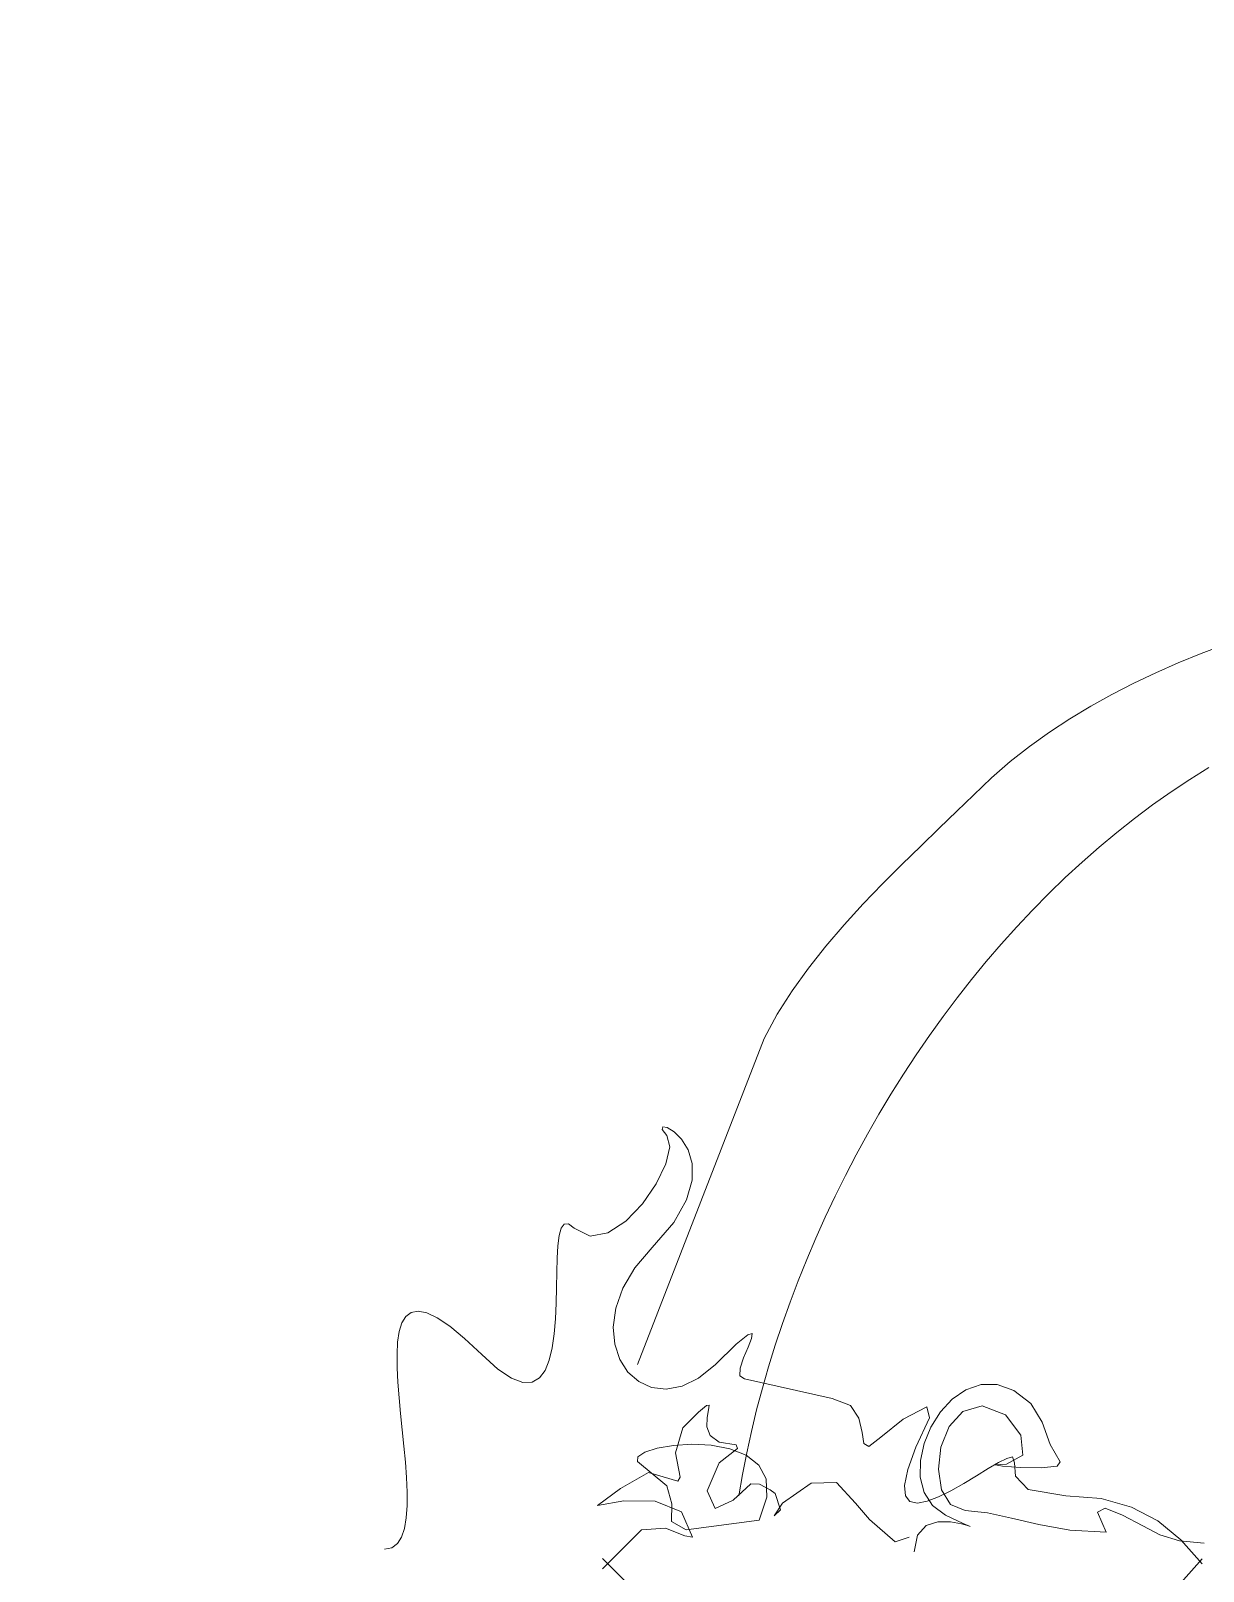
# Model space of a CAD drawing. Header units: centimetres. Extents: x -377343 to 693706, y 194584 to 813780.
# Drawn here: x 156833.7 to 156888, y 498064.2 to 498135.5 of the extents above; entities that cross this region are included whole.
import ezdxf

# ---------------------------------------------------------------- set-up
doc = ezdxf.new("R2010")
doc.units = ezdxf.units.CM
doc.layers.add('PIPA', color=11, linetype='Continuous')
doc.layers.add('TEXT', color=7, linetype='Continuous')

msp = doc.modelspace()

# ---------------------------------------------------------------- linework, layer by layer
at = {"layer": 'PIPA', "lineweight": 35, "extrusion": (0, 0.816497, 0.57735), "elevation": 193451.324}
msp.add_lwpolyline([(-421704.212, -325591.681), (-159560.265, -63447.734), (377343.333, -600351.331), (-158232.47, -1135927.133), (-693706.405, -600453.199), (-454216.825, -360963.619)], dxfattribs=at)
at = {"layer": 'TEXT', "color": 2, "linetype": 'Continuous', "lineweight": 13}
for p, q in [((156888.919, 498107.131), (156887.855, 498106.72)), ((156886.802, 498106.287), (156885.764, 498105.829)), ((156887.855, 498106.72), (156886.802, 498106.287)), ((156885.764, 498105.829), (156884.741, 498105.345)), ((156883.735, 498104.83), (156882.749, 498104.283)), ((156884.741, 498105.345), (156883.735, 498104.83)), ((156882.749, 498104.283), (156881.783, 498103.701)), ((156881.783, 498103.701), (156880.839, 498103.082)), ((156880.839, 498103.082), (156879.92, 498102.422)), ((156879.92, 498102.422), (156879.026, 498101.718)), ((156879.026, 498101.718), (156878.16, 498100.969)), ((156887.338, 498100.899), (156888.219, 498101.45)), ((156887.338, 498100.899), (156888.219, 498101.45)), ((156878.16, 498100.969), (156877.322, 498100.172)), ((156886.471, 498100.322), (156887.338, 498100.899)), ((156886.471, 498100.322), (156887.338, 498100.899)), ((156877.322, 498100.172), (156876.559, 498099.421)), ((156885.617, 498099.719), (156886.471, 498100.322)), ((156885.617, 498099.719), (156886.471, 498100.322)), ((156876.559, 498099.421), (156875.744, 498098.634)), ((156884.778, 498099.092), (156885.617, 498099.719)), ((156884.778, 498099.092), (156885.617, 498099.719)), ((156875.744, 498098.634), (156874.89, 498097.811)), ((156883.143, 498097.766), (156883.953, 498098.44)), ((156883.143, 498097.766), (156883.953, 498098.44)), ((156883.953, 498098.44), (156884.778, 498099.092)), ((156883.953, 498098.44), (156884.778, 498099.092)), ((156874.89, 498097.811), (156874.01, 498096.952)), ((156882.349, 498097.068), (156883.143, 498097.766)), ((156882.349, 498097.068), (156883.143, 498097.766)), ((156881.569, 498096.35), (156882.349, 498097.068)), ((156881.569, 498096.35), (156882.349, 498097.068)), ((156874.01, 498096.952), (156873.118, 498096.059)), ((156880.805, 498095.611), (156881.569, 498096.35)), ((156880.805, 498095.611), (156881.569, 498096.35)), ((156873.118, 498096.059), (156872.227, 498095.133)), ((156880.057, 498094.851), (156880.805, 498095.611)), ((156880.057, 498094.851), (156880.805, 498095.611)), ((156872.227, 498095.133), (156871.349, 498094.173)), ((156879.325, 498094.073), (156880.057, 498094.851)), ((156879.325, 498094.073), (156880.057, 498094.851)), ((156871.349, 498094.173), (156870.499, 498093.182)), ((156878.61, 498093.276), (156879.325, 498094.073)), ((156878.61, 498093.276), (156879.325, 498094.073)), ((156870.499, 498093.182), (156869.689, 498092.159)), ((156877.911, 498092.461), (156878.61, 498093.276)), ((156877.911, 498092.461), (156878.61, 498093.276)), ((156869.689, 498092.159), (156868.934, 498091.106)), ((156877.229, 498091.63), (156877.911, 498092.461)), ((156877.229, 498091.63), (156877.911, 498092.461)), ((156876.564, 498090.783), (156877.229, 498091.63)), ((156876.564, 498090.783), (156877.229, 498091.63)), ((156868.934, 498091.106), (156868.246, 498090.023)), ((156875.917, 498089.92), (156876.564, 498090.783)), ((156875.917, 498089.92), (156876.564, 498090.783)), ((156868.246, 498090.023), (156867.638, 498088.911)), ((156875.287, 498089.043), (156875.917, 498089.92)), ((156875.287, 498089.043), (156875.917, 498089.92)), ((156867.638, 498088.911), (156861.782, 498073.822)), ((156874.676, 498088.153), (156875.287, 498089.043)), ((156874.676, 498088.153), (156875.287, 498089.043)), ((156874.082, 498087.25), (156874.676, 498088.153)), ((156874.082, 498087.25), (156874.676, 498088.153)), ((156873.508, 498086.335), (156874.082, 498087.25)), ((156873.508, 498086.335), (156874.082, 498087.25)), ((156872.952, 498085.408), (156873.508, 498086.335)), ((156872.952, 498085.408), (156873.508, 498086.335)), ((156872.415, 498084.472), (156872.952, 498085.408)), ((156872.415, 498084.472), (156872.952, 498085.408)), ((156862.947, 498084.815), (156862.915, 498084.693)), ((156862.915, 498084.693), (156863.134, 498084.407)), ((156863.156, 498084.777), (156862.947, 498084.815)), ((156863.134, 498084.407), (156863.282, 498083.891)), ((156863.471, 498084.584), (156863.156, 498084.777)), ((156863.816, 498084.24), (156863.471, 498084.584)), ((156864.12, 498083.749), (156863.816, 498084.24)), ((156871.897, 498083.525), (156872.415, 498084.472)), ((156871.897, 498083.525), (156872.415, 498084.472)), ((156863.282, 498083.891), (156863.098, 498083.105)), ((156864.31, 498083.115), (156864.12, 498083.749)), ((156871.399, 498082.57), (156871.897, 498083.525)), ((156871.399, 498082.57), (156871.897, 498083.525)), ((156863.098, 498083.105), (156862.651, 498082.182)), ((156864.311, 498082.341), (156864.31, 498083.115)), ((156862.651, 498082.182), (156862.008, 498081.254)), ((156864.052, 498081.433), (156864.311, 498082.341)), ((156870.921, 498081.607), (156871.399, 498082.57)), ((156870.921, 498081.607), (156871.399, 498082.57)), ((156863.458, 498080.394), (156864.052, 498081.433)), ((156870.463, 498080.637), (156870.921, 498081.607)), ((156870.463, 498080.637), (156870.921, 498081.607)), ((156862.008, 498081.254), (156861.238, 498080.453)), ((156870.026, 498079.66), (156870.463, 498080.637)), ((156870.026, 498079.66), (156870.463, 498080.637)), ((156858.246, 498080.121), (156858.15, 498079.779)), ((156858.388, 498080.311), (156858.246, 498080.121)), ((156858.588, 498080.321), (156858.388, 498080.311)), ((156858.855, 498080.128), (156858.588, 498080.321)), ((156859.593, 498079.758), (156858.855, 498080.128)), ((156860.41, 498079.91), (156859.593, 498079.758)), ((156861.238, 498080.453), (156860.41, 498079.91)), ((156862.458, 498079.227), (156863.458, 498080.394)), ((156858.091, 498079.308), (156858.058, 498078.736)), ((156858.15, 498079.779), (156858.091, 498079.308)), ((156861.655, 498078.284), (156862.458, 498079.227)), ((156869.609, 498078.678), (156870.026, 498079.66)), ((156869.609, 498078.678), (156870.026, 498079.66)), ((156858.058, 498078.736), (156858.041, 498078.086)), ((156869.213, 498077.691), (156869.609, 498078.678)), ((156869.213, 498077.691), (156869.609, 498078.678)), ((156858.041, 498078.086), (156858.029, 498077.386)), ((156861.102, 498077.34), (156861.655, 498078.284)), ((156858.029, 498077.386), (156858.013, 498076.66)), ((156860.778, 498076.421), (156861.102, 498077.34)), ((156868.839, 498076.7), (156869.213, 498077.691)), ((156868.839, 498076.7), (156869.213, 498077.691)), ((156858.013, 498076.66), (156857.982, 498075.933)), ((156860.661, 498075.549), (156860.778, 498076.421)), ((156868.485, 498075.706), (156868.839, 498076.7)), ((156868.485, 498075.706), (156868.839, 498076.7)), ((156850.879, 498075.739), (156850.755, 498075.34)), ((156851.061, 498076.038), (156850.879, 498075.739)), ((156851.308, 498076.224), (156851.061, 498076.038)), ((156851.628, 498076.284), (156851.308, 498076.224)), ((156852.028, 498076.207), (156851.628, 498076.284)), ((156852.516, 498075.98), (156852.028, 498076.207)), ((156853.098, 498075.59), (156852.516, 498075.98)), ((156853.782, 498075.025), (156853.098, 498075.59)), ((156857.982, 498075.933), (156857.925, 498075.232)), ((156868.154, 498074.71), (156868.485, 498075.706)), ((156868.154, 498074.71), (156868.485, 498075.706)), ((156850.755, 498075.34), (156850.682, 498074.854)), ((156854.575, 498074.273), (156853.782, 498075.025)), ((156857.925, 498075.232), (156857.833, 498074.582)), ((156860.73, 498074.75), (156860.661, 498075.549)), ((156866.88, 498075.19), (156866.344, 498074.748)), ((156867.087, 498075.248), (156866.88, 498075.19)), ((156866.896, 498074.615), (156867.061, 498075.023)), ((156867.061, 498075.023), (156867.087, 498075.248)), ((156850.682, 498074.854), (156850.652, 498074.292)), ((156850.652, 498074.292), (156850.658, 498073.667)), ((156855.324, 498073.598), (156854.575, 498074.273)), ((156857.833, 498074.582), (156857.695, 498074.009)), ((156860.963, 498074.046), (156860.73, 498074.75)), ((156866.344, 498074.748), (156865.386, 498073.822)), ((156866.687, 498074.122), (156866.896, 498074.615)), ((156867.845, 498073.712), (156868.154, 498074.71)), ((156867.845, 498073.712), (156868.154, 498074.71)), ((156850.658, 498073.667), (156850.693, 498072.992)), ((156855.954, 498073.178), (156855.324, 498073.598)), ((156857.5, 498073.537), (156857.239, 498073.192)), ((156857.695, 498074.009), (156857.5, 498073.537)), ((156861.339, 498073.462), (156860.963, 498074.046)), ((156861.836, 498073.023), (156861.339, 498073.462)), ((156865.386, 498073.822), (156864.606, 498073.182)), ((156866.513, 498073.288), (156866.528, 498073.647)), ((156866.528, 498073.647), (156866.687, 498074.122)), ((156867.558, 498072.713), (156867.845, 498073.712)), ((156867.558, 498072.713), (156867.845, 498073.712)), ((156850.693, 498072.992), (156850.749, 498072.279)), ((156856.476, 498072.987), (156855.954, 498073.178)), ((156856.902, 498073), (156856.476, 498072.987)), ((156857.239, 498073.192), (156856.902, 498073)), ((156862.433, 498072.751), (156861.836, 498073.023)), ((156863.108, 498072.671), (156862.433, 498072.751)), ((156863.839, 498072.807), (156863.108, 498072.671)), ((156864.606, 498073.182), (156863.839, 498072.807)), ((156866.737, 498073.146), (156866.513, 498073.288)), ((156870.791, 498072.246), (156866.737, 498073.146)), ((156876.974, 498072.649), (156877.675, 498072.891)), ((156876.974, 498072.649), (156877.675, 498072.891)), ((156877.675, 498072.891), (156878.422, 498072.895)), ((156877.675, 498072.891), (156878.422, 498072.895)), ((156878.422, 498072.895), (156879.196, 498072.617)), ((156878.422, 498072.895), (156879.196, 498072.617)), ((156850.749, 498072.279), (156850.819, 498071.541)), ((156867.293, 498071.714), (156867.558, 498072.713)), ((156867.293, 498071.714), (156867.558, 498072.713)), ((156871.63, 498071.924), (156870.791, 498072.246)), ((156875.794, 498071.621), (156876.341, 498072.211)), ((156875.794, 498071.621), (156876.341, 498072.211)), ((156876.341, 498072.211), (156876.974, 498072.649)), ((156876.341, 498072.211), (156876.974, 498072.649)), ((156879.196, 498072.617), (156879.979, 498072.014)), ((156879.196, 498072.617), (156879.979, 498072.014)), ((156850.819, 498071.541), (156850.895, 498070.791)), ((156863.876, 498070.888), (156864.602, 498071.602)), ((156863.876, 498070.888), (156864.602, 498071.602)), ((156864.602, 498071.602), (156864.974, 498071.924)), ((156864.602, 498071.602), (156864.974, 498071.924)), ((156864.974, 498071.924), (156865.094, 498071.935)), ((156864.974, 498071.924), (156865.094, 498071.935)), ((156864.996, 498071.355), (156864.985, 498070.929)), ((156864.996, 498071.355), (156864.985, 498070.929)), ((156865.067, 498071.718), (156864.996, 498071.355)), ((156865.067, 498071.718), (156864.996, 498071.355)), ((156865.094, 498071.935), (156865.067, 498071.718)), ((156865.094, 498071.935), (156865.067, 498071.718)), ((156867.051, 498070.716), (156867.293, 498071.714)), ((156867.051, 498070.716), (156867.293, 498071.714)), ((156872.025, 498071.328), (156871.63, 498071.924)), ((156872.17, 498070.669), (156872.025, 498071.328)), ((156875.162, 498071.862), (156874.077, 498071.278)), ((156874.666, 498069.988), (156875.295, 498071.345)), ((156875.295, 498071.345), (156875.162, 498071.862)), ((156875.353, 498070.921), (156875.794, 498071.621)), ((156875.353, 498070.921), (156875.794, 498071.621)), ((156876.838, 498071.633), (156876.201, 498070.941)), ((156876.838, 498071.633), (156876.201, 498070.941)), ((156877.727, 498071.901), (156876.838, 498071.633)), ((156877.727, 498071.901), (156876.838, 498071.633)), ((156878.805, 498071.479), (156877.727, 498071.901)), ((156878.805, 498071.479), (156877.727, 498071.901)), ((156879.514, 498070.55), (156878.805, 498071.479)), ((156879.514, 498070.55), (156878.805, 498071.479)), ((156879.979, 498072.014), (156880.504, 498071.138)), ((156879.979, 498072.014), (156880.504, 498071.138)), ((156850.895, 498070.791), (156850.971, 498070.04)), ((156863.542, 498069.72), (156863.876, 498070.888)), ((156863.542, 498069.72), (156863.876, 498070.888)), ((156864.985, 498070.929), (156865.139, 498070.523)), ((156864.985, 498070.929), (156865.139, 498070.523)), ((156866.833, 498069.719), (156867.051, 498070.716)), ((156866.833, 498069.719), (156867.051, 498070.716)), ((156872.259, 498070.16), (156872.17, 498070.669)), ((156874.077, 498071.278), (156873.043, 498070.444)), ((156875.038, 498070.155), (156875.353, 498070.921)), ((156875.038, 498070.155), (156875.353, 498070.921)), ((156876.201, 498070.941), (156875.821, 498069.995)), ((156876.201, 498070.941), (156875.821, 498069.995)), ((156880.504, 498071.138), (156880.88, 498070.112)), ((156880.504, 498071.138), (156880.88, 498070.112)), ((156850.971, 498070.04), (156851.039, 498069.301)), ((156862.694, 498069.941), (156862.121, 498069.759)), ((156863.442, 498070.069), (156862.694, 498069.941)), ((156864.297, 498070.121), (156863.442, 498070.069)), ((156865.189, 498070.078), (156864.297, 498070.121)), ((156865.139, 498070.523), (156865.56, 498070.219)), ((156865.139, 498070.523), (156865.56, 498070.219)), ((156866.047, 498069.917), (156865.189, 498070.078)), ((156866.403, 498069.92), (156865.553, 498069.265)), ((156866.403, 498069.92), (156865.553, 498069.265)), ((156865.56, 498070.219), (156866.353, 498070.1)), ((156865.56, 498070.219), (156866.353, 498070.1)), ((156866.804, 498069.618), (156866.047, 498069.917)), ((156866.353, 498070.1), (156866.403, 498069.92)), ((156866.353, 498070.1), (156866.403, 498069.92)), ((156872.485, 498070.014), (156872.259, 498070.16)), ((156873.043, 498070.444), (156872.485, 498070.014)), ((156874.289, 498068.957), (156874.666, 498069.988)), ((156874.868, 498069.365), (156875.038, 498070.155)), ((156874.868, 498069.365), (156875.038, 498070.155)), ((156875.821, 498069.995), (156875.7, 498068.965)), ((156875.821, 498069.995), (156875.7, 498068.965)), ((156879.611, 498069.621), (156879.514, 498070.55)), ((156879.611, 498069.621), (156879.514, 498070.55)), ((156880.88, 498070.112), (156881.33, 498069.311)), ((156880.88, 498070.112), (156881.33, 498069.311)), ((156851.039, 498069.301), (156851.091, 498068.587)), ((156861.794, 498069.544), (156861.782, 498069.318)), ((156861.782, 498069.318), (156863.134, 498068.192)), ((156862.121, 498069.759), (156861.794, 498069.544)), ((156863.759, 498068.602), (156863.542, 498069.72)), ((156863.759, 498068.602), (156863.542, 498069.72)), ((156865.553, 498069.265), (156865.002, 498067.96)), ((156865.553, 498069.265), (156865.002, 498067.96)), ((156866.638, 498068.725), (156866.833, 498069.719)), ((156866.638, 498068.725), (156866.833, 498069.719)), ((156867.388, 498069.159), (156866.804, 498069.618)), ((156874.864, 498068.595), (156874.868, 498069.365)), ((156874.864, 498068.595), (156874.868, 498069.365)), ((156878.49, 498069.277), (156878.012, 498068.995)), ((156878.332, 498069.168), (156878.853, 498069.199)), ((156878.332, 498069.168), (156878.853, 498069.199)), ((156878.87, 498069.471), (156878.49, 498069.277)), ((156878.853, 498069.199), (156879.611, 498069.621)), ((156878.853, 498069.199), (156879.611, 498069.621)), ((156879.124, 498069.543), (156878.87, 498069.471)), ((156879.226, 498069.261), (156879.124, 498069.543)), ((156879.264, 498068.642), (156879.226, 498069.261)), ((156881.33, 498069.311), (156881.193, 498069.107)), ((156881.33, 498069.311), (156881.193, 498069.107)), ((156851.091, 498068.587), (156851.12, 498067.91)), ((156860.998, 498068.077), (156862.287, 498068.819)), ((156860.998, 498068.077), (156862.287, 498068.819)), ((156862.287, 498068.819), (156863.651, 498068.41)), ((156862.287, 498068.819), (156863.651, 498068.41)), ((156863.651, 498068.41), (156863.759, 498068.602)), ((156863.651, 498068.41), (156863.759, 498068.602)), ((156866.466, 498067.735), (156866.638, 498068.725)), ((156866.466, 498067.735), (156866.638, 498068.725)), ((156867.731, 498068.52), (156867.388, 498069.159)), ((156867.762, 498067.679), (156867.731, 498068.52)), ((156874.137, 498068.217), (156874.289, 498068.957)), ((156875.044, 498067.888), (156874.864, 498068.595)), ((156875.044, 498067.888), (156874.864, 498068.595)), ((156875.7, 498068.965), (156875.844, 498068.019)), ((156875.7, 498068.965), (156875.844, 498068.019)), ((156877.466, 498068.661), (156876.88, 498068.308)), ((156878.012, 498068.995), (156877.466, 498068.661)), ((156878.669, 498069.103), (156878.332, 498069.168)), ((156878.669, 498069.103), (156878.332, 498069.168)), ((156879.5, 498069.044), (156878.669, 498069.103)), ((156879.5, 498069.044), (156878.669, 498069.103)), ((156879.852, 498068.023), (156879.264, 498068.642)), ((156880.463, 498069.032), (156879.5, 498069.044)), ((156880.463, 498069.032), (156879.5, 498069.044)), ((156881.193, 498069.107), (156880.463, 498069.032)), ((156881.193, 498069.107), (156880.463, 498069.032)), ((156851.12, 498067.91), (156851.12, 498067.283)), ((156859.935, 498067.284), (156860.998, 498068.077)), ((156859.935, 498067.284), (156860.998, 498068.077)), ((156863.134, 498068.192), (156863.367, 498067.366)), ((156865.002, 498067.96), (156865.377, 498067.147)), ((156865.002, 498067.96), (156865.377, 498067.147)), ((156866.203, 498067.534), (156867.029, 498068.298)), ((156866.203, 498067.534), (156867.029, 498068.298)), ((156867.029, 498068.298), (156867.421, 498068.281)), ((156867.029, 498068.298), (156867.421, 498068.281)), ((156867.421, 498068.281), (156867.913, 498068.014)), ((156867.421, 498068.281), (156867.913, 498068.014)), ((156867.913, 498068.014), (156868.155, 498067.847)), ((156867.913, 498068.014), (156868.155, 498067.847)), ((156868.155, 498067.847), (156868.393, 498067.08)), ((156868.155, 498067.847), (156868.393, 498067.08)), ((156868.493, 498067.397), (156869.819, 498068.323)), ((156868.493, 498067.397), (156869.819, 498068.323)), ((156869.819, 498068.323), (156870.995, 498068.348)), ((156869.819, 498068.323), (156870.995, 498068.348)), ((156870.995, 498068.348), (156871.871, 498067.397)), ((156870.995, 498068.348), (156871.871, 498067.397)), ((156874.179, 498067.734), (156874.137, 498068.217)), ((156875.429, 498067.286), (156875.044, 498067.888)), ((156875.429, 498067.286), (156875.044, 498067.888)), ((156876.284, 498067.972), (156875.708, 498067.686)), ((156875.844, 498068.019), (156876.255, 498067.327)), ((156875.844, 498068.019), (156876.255, 498067.327)), ((156876.88, 498068.308), (156876.284, 498067.972)), ((156881.601, 498067.741), (156879.852, 498068.023)), ((156851.12, 498067.283), (156851.082, 498066.718)), ((156861.144, 498067.499), (156859.935, 498067.284)), ((156861.144, 498067.499), (156859.935, 498067.284)), ((156862.595, 498067.481), (156861.144, 498067.499)), ((156862.595, 498067.481), (156861.144, 498067.499)), ((156863.815, 498066.999), (156862.595, 498067.481)), ((156863.815, 498066.999), (156862.595, 498067.481)), ((156863.367, 498067.366), (156863.35, 498066.54)), ((156865.377, 498067.147), (156866.203, 498067.534)), ((156865.377, 498067.147), (156866.203, 498067.534)), ((156867.413, 498066.615), (156867.762, 498067.679)), ((156868.105, 498066.813), (156868.493, 498067.397)), ((156868.105, 498066.813), (156868.493, 498067.397)), ((156868.393, 498067.08), (156868.105, 498066.813)), ((156868.393, 498067.08), (156868.105, 498066.813)), ((156871.871, 498067.397), (156872.513, 498066.638)), ((156871.871, 498067.397), (156872.513, 498066.638)), ((156874.386, 498067.474), (156874.179, 498067.734)), ((156874.729, 498067.403), (156874.386, 498067.474)), ((156875.18, 498067.484), (156874.729, 498067.403)), ((156875.708, 498067.686), (156875.18, 498067.484)), ((156876.038, 498066.834), (156875.429, 498067.286)), ((156876.038, 498066.834), (156875.429, 498067.286)), ((156876.255, 498067.327), (156876.938, 498067.059)), ((156876.255, 498067.327), (156876.938, 498067.059)), ((156876.938, 498067.059), (156877.974, 498066.954)), ((156876.938, 498067.059), (156877.974, 498066.954)), ((156883.23, 498067.608), (156881.601, 498067.741)), ((156883.068, 498066.985), (156883.417, 498067.157)), ((156883.068, 498066.985), (156883.417, 498067.157)), ((156884.631, 498067.215), (156883.23, 498067.608)), ((156883.417, 498067.157), (156884.215, 498066.848)), ((156883.417, 498067.157), (156884.215, 498066.848)), ((156885.849, 498066.574), (156884.631, 498067.215)), ((156851.082, 498066.718), (156850.999, 498066.228)), ((156863.35, 498066.54), (156864.034, 498066.165)), ((156864.327, 498065.82), (156863.815, 498066.999)), ((156864.327, 498065.82), (156863.815, 498066.999)), ((156864.034, 498066.165), (156867.413, 498066.615)), ((156872.513, 498066.638), (156873.706, 498065.603)), ((156872.513, 498066.638), (156873.706, 498065.603)), ((156874.731, 498065.922), (156875.135, 498066.357)), ((156874.731, 498065.922), (156875.135, 498066.357)), ((156875.135, 498066.357), (156875.679, 498066.534)), ((156875.135, 498066.357), (156875.679, 498066.534)), ((156875.679, 498066.534), (156876.259, 498066.535)), ((156875.679, 498066.534), (156876.259, 498066.535)), ((156876.847, 498066.457), (156876.038, 498066.834)), ((156876.847, 498066.457), (156876.038, 498066.834)), ((156876.259, 498066.535), (156876.771, 498066.445)), ((156876.259, 498066.535), (156876.771, 498066.445)), ((156876.771, 498066.445), (156877.109, 498066.346)), ((156876.771, 498066.445), (156877.109, 498066.346)), ((156877.17, 498066.322), (156876.847, 498066.457)), ((156877.17, 498066.322), (156876.847, 498066.457)), ((156877.109, 498066.346), (156877.17, 498066.322)), ((156877.109, 498066.346), (156877.17, 498066.322)), ((156877.974, 498066.954), (156879.091, 498066.702)), ((156877.974, 498066.954), (156879.091, 498066.702)), ((156879.091, 498066.702), (156880.344, 498066.402)), ((156879.091, 498066.702), (156880.344, 498066.402)), ((156880.344, 498066.402), (156881.785, 498066.151)), ((156880.344, 498066.402), (156881.785, 498066.151)), ((156883.47, 498066.046), (156883.068, 498066.985)), ((156883.47, 498066.046), (156883.068, 498066.985)), ((156884.215, 498066.848), (156885.16, 498066.345)), ((156884.215, 498066.848), (156885.16, 498066.345)), ((156885.16, 498066.345), (156885.947, 498065.933)), ((156885.16, 498066.345), (156885.947, 498065.933)), ((156886.927, 498065.694), (156885.849, 498066.574)), ((156850.863, 498065.825), (156850.669, 498065.522)), ((156850.999, 498066.228), (156850.863, 498065.825)), ((156860.16, 498064.356), (156861.962, 498066.158)), ((156860.16, 498064.356), (156861.962, 498066.158)), ((156861.962, 498066.158), (156863.075, 498066.246)), ((156861.962, 498066.158), (156863.075, 498066.246)), ((156863.075, 498066.246), (156863.964, 498065.883)), ((156863.075, 498066.246), (156863.964, 498065.883)), ((156863.964, 498065.883), (156864.327, 498065.82)), ((156863.964, 498065.883), (156864.327, 498065.82)), ((156873.706, 498065.603), (156874.348, 498065.82)), ((156873.706, 498065.603), (156874.348, 498065.82)), ((156874.574, 498065.145), (156874.731, 498065.922)), ((156874.574, 498065.145), (156874.731, 498065.922)), ((156881.785, 498066.151), (156883.47, 498066.046)), ((156881.785, 498066.151), (156883.47, 498066.046)), ((156885.947, 498065.933), (156886.853, 498065.652)), ((156885.947, 498065.933), (156886.853, 498065.652)), ((156886.853, 498065.652), (156888.002, 498065.541)), ((156886.853, 498065.652), (156888.002, 498065.541)), ((156887.907, 498064.588), (156886.927, 498065.694)), ((156850.407, 498065.33), (156850.071, 498065.264)), ((156850.669, 498065.522), (156850.407, 498065.33)), ((156860.16, 498064.837), (156861.962, 498063.035)), ((156860.16, 498064.837), (156861.962, 498063.035)), ((156887.907, 498064.813), (156886.927, 498063.707))]:
    msp.add_line(p, q, dxfattribs=at)

doc.saveas('drawing.dxf')
